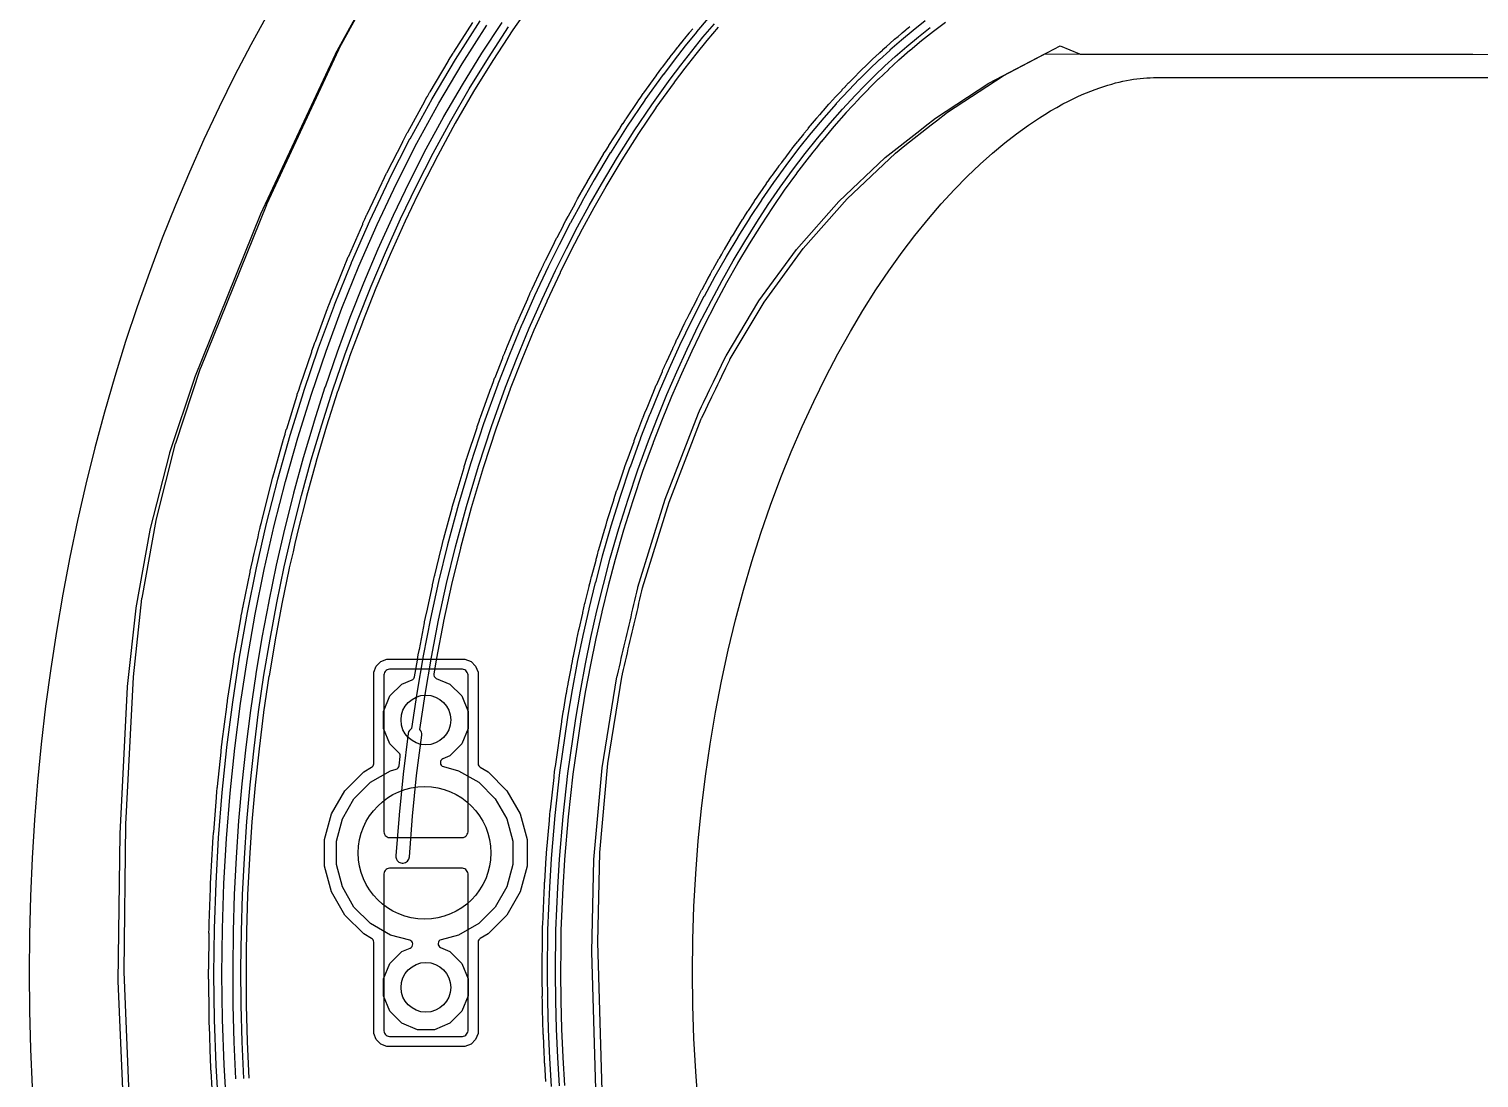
# Model space of a CAD drawing. Header units: millimetres. Extents: x -2 to 198, y 1 to 114.
# Drawn here: x -1.86 to 41.86, y 44.74 to 76.38 of the extents above; entities that cross this region are included whole.
import ezdxf

# ---------------------------------------------------------------- set-up
doc = ezdxf.new("R2010")
doc.units = ezdxf.units.MM

msp = doc.modelspace()

# ---------------------------------------------------------------- linework, layer by layer
at = {"layer": '16_copper'}
for points in [[(8.572, 77.761), (7.553, 75.912, 0.017061), (7.549, 75.905), (5.303, 71.085, 0.013167), (5.301, 71.079), (3.312, 66.148, 0.015526), (3.309, 66.14), (2.557, 63.881, 0.017866), (2.555, 63.872), (1.966, 61.564, 0.017869), (1.964, 61.555), (1.542, 59.211, 0.017874), (1.541, 59.203), (1.287, 56.834, 0.013846), (1.286, 56.827), (1.058, 52.394, 0.009825), (1.058, 52.389), (1.004, 47.95, 0.013473), (1.004, 47.943), (1.169, 43.99, 0.017111)], [(13.362, 77.257), (12.733, 76.357, 0.007291), (12.731, 76.354), (12.129, 75.435, 0.007064), (12.127, 75.432), (11.55, 74.495, 0.006851), (11.548, 74.492), (10.997, 73.54, 0.006643), (10.995, 73.537), (10.469, 72.569, 0.006431), (10.467, 72.566), (9.965, 71.585, 0.006231), (9.964, 71.582), (9.872, 71.39), (9.872, 71.39), (9.487, 70.588, 0.006046), (9.486, 70.585), (9.033, 69.58, 0.005878), (9.032, 69.577), (8.602, 68.561, 0.00576), (8.601, 68.559), (8.196, 67.534, 0.005668), (8.195, 67.531), (7.812, 66.497, 0.005575), (7.811, 66.494), (7.452, 65.452, 0.005487), (7.451, 65.449), (7.115, 64.399, 0.005389), (7.114, 64.396), (6.801, 63.339, 0.005304), (6.8, 63.336), (6.509, 62.273, 0.005221), (6.508, 62.27), (6.239, 61.2, 0.005136), (6.239, 61.198), (6.219, 61.113), (6.219, 61.113), (6.219, 61.113), (6.162, 60.863), (6.162, 60.863), (6.162, 60.863), (6.105, 60.613), (6.105, 60.613), (6.105, 60.613), (6.047, 60.363), (6.047, 60.363), (6.047, 60.363), (5.992, 60.122, 0.005086), (5.991, 60.12), (5.766, 59.04, 0.005027), (5.766, 59.037), (5.563, 57.952, 0.004977), (5.562, 57.95), (5.381, 56.862, 0.004922), (5.38, 56.859), (5.22, 55.767, 0.004882), (5.22, 55.764), (5.081, 54.669, 0.004827), (5.081, 54.667), (4.963, 53.569, 0.004792), (4.963, 53.567), (4.866, 52.467, 0.004758), (4.866, 52.465), (4.79, 51.363, 0.00474), (4.79, 51.361), (4.735, 50.258, 0.004741), (4.735, 50.256), (4.701, 49.152, 0.004739), (4.701, 49.15), (4.699, 48.961), (4.699, 48.961), (4.699, 48.961), (4.696, 48.711), (4.696, 48.711), (4.696, 48.711), (4.693, 48.461), (4.693, 48.461), (4.693, 48.461), (4.69, 48.211), (4.69, 48.211), (4.69, 48.211), (4.688, 48.046, 0.004731), (4.688, 48.044), (4.696, 46.94, 0.004738), (4.696, 46.938), (4.725, 45.834, 0.004741), (4.725, 45.832), (4.775, 44.729, 0.004745)], [(3.697, 43.898), (3.636, 44.946, 0.054794), (3.631, 44.974), (3.626, 45.109, 0.0058), (3.626, 45.112), (3.618, 45.247, 0.055003), (3.62, 45.275), (3.583, 46.324, 0.054793), (3.579, 46.352), (3.577, 46.487, 0.005789), (3.577, 46.49), (3.572, 46.626, 0.054845), (3.575, 46.653), (3.562, 47.703, 0.054754), (3.558, 47.73), (3.56, 47.866, 0.005788), (3.56, 47.869), (3.558, 48.004, 0.05481), (3.562, 48.031), (3.573, 49.081, 0.054734), (3.57, 49.109), (3.575, 49.244, 0.00577), (3.575, 49.247), (3.576, 49.383, 0.054728), (3.58, 49.41), (3.616, 50.455, 0.054766), (3.613, 50.483), (3.621, 50.618, 0.005787), (3.621, 50.621), (3.626, 50.757, 0.0548), (3.631, 50.784), (3.69, 51.828, 0.054841), (3.689, 51.856), (3.699, 51.99, 0.005814), (3.7, 51.993), (3.707, 52.129, 0.055019), (3.713, 52.156), (3.796, 53.198, 0.054907), (3.796, 53.226), (3.809, 53.361, 0.005837), (3.81, 53.363), (3.821, 53.499, 0.055303), (3.827, 53.526), (3.935, 54.566, 0.054999), (3.934, 54.594), (3.952, 54.728, 0.005883), (3.952, 54.731), (3.966, 54.865, 0.05557), (3.973, 54.892), (4.105, 55.93, 0.055205), (4.105, 55.959), (4.126, 56.092, 0.005945), (4.126, 56.095), (4.143, 56.229, 0.056071), (4.151, 56.256), (4.308, 57.29, 0.055409), (4.309, 57.319), (4.332, 57.451, 0.006023), (4.333, 57.454), (4.353, 57.588, 0.056693), (4.361, 57.615), (4.543, 58.645, 0.055629), (4.545, 58.674), (4.572, 58.806, 0.006107), (4.572, 58.809), (4.596, 58.941, 0.057326), (4.604, 58.968), (4.812, 59.994, 0.055845), (4.814, 60.023), (4.844, 60.154, 0.006188), (4.845, 60.157), (4.871, 60.288, 0.057935), (4.881, 60.316), (4.907, 60.432), (4.907, 60.432), (4.907, 60.432), (4.936, 60.557), (4.936, 60.557), (4.936, 60.557), (4.964, 60.682), (4.964, 60.682), (4.964, 60.682), (5.05, 61.057), (5.05, 61.057), (5.05, 61.057), (5.078, 61.182), (5.078, 61.182), (5.078, 61.182), (5.107, 61.307, 0.114923), (5.117, 61.365), (5.15, 61.495, 0.006281), (5.15, 61.498), (5.18, 61.629, 0.058478), (5.191, 61.656), (5.449, 62.671, 0.056406), (5.453, 62.7), (5.489, 62.829, 0.006399), (5.49, 62.832), (5.523, 62.962, 0.05881), (5.534, 62.989), (5.821, 64.006, 0.056819), (5.825, 64.035), (5.865, 64.163, 0.006552), (5.866, 64.166), (5.902, 64.294, 0.05928), (5.914, 64.321), (6.227, 65.331, 0.057224), (6.233, 65.36), (6.276, 65.486, 0.006697), (6.277, 65.489), (6.316, 65.616, 0.059697), (6.329, 65.643), (6.67, 66.645, 0.057559), (6.676, 66.674), (6.722, 66.799, 0.006826), (6.723, 66.802), (6.766, 66.928, 0.060058), (6.779, 66.954), (7.147, 67.947, 0.057841), (7.154, 67.976), (7.204, 68.099, 0.006949), (7.205, 68.102), (7.251, 68.226, 0.060391), (7.266, 68.253), (7.658, 69.228, 0.058232), (7.666, 69.257), (7.719, 69.378, 0.007076), (7.72, 69.381), (7.77, 69.504, 0.060805), (7.785, 69.53), (8.206, 70.494, 0.058703), (8.214, 70.523), (8.27, 70.643, 0.007281), (8.272, 70.646), (8.324, 70.767, 0.06135), (8.341, 70.792), (8.79, 71.746, 0.059407), (8.799, 71.775), (8.859, 71.892, 0.007559), (8.861, 71.896), (8.917, 72.014, 0.062113), (8.934, 72.04), (9.412, 72.979, 0.060242), (9.422, 73.009), (9.485, 73.124, 0.007885), (9.487, 73.127), (9.546, 73.244, 0.063061), (9.565, 73.269), (10.077, 74.202, 0.061085), (10.088, 74.231), (10.154, 74.343, 0.008208), (10.156, 74.347), (10.219, 74.461, 0.064017), (10.239, 74.486), (10.782, 75.402, 0.061876), (10.794, 75.431), (10.864, 75.541, 0.008536), (10.866, 75.544), (10.932, 75.656, 0.064916), (10.953, 75.68), (11.526, 76.576, 0.056983)], [(11.741, 76.629), (10.996, 75.464, 0.008533), (10.994, 75.461), (10.289, 74.271, 0.008211), (10.287, 74.268), (9.622, 73.056, 0.007876), (9.62, 73.052), (8.997, 71.828, 0.007553), (8.996, 71.825), (8.411, 70.583, 0.007273), (8.409, 70.58), (7.861, 69.322, 0.007076), (7.86, 69.319), (7.347, 68.047, 0.006943), (7.346, 68.044), (6.867, 66.751, 0.006832), (6.865, 66.748), (6.422, 65.442, 0.006697), (6.42, 65.439), (6.012, 64.122, 0.006552), (6.011, 64.119), (5.637, 62.793, 0.006399), (5.636, 62.79), (5.299, 61.463, 0.006275), (5.298, 61.46), (4.994, 60.125, 0.006188), (4.993, 60.122), (4.722, 58.78, 0.006101), (4.721, 58.777), (4.483, 57.43, 0.006023), (4.483, 57.427), (4.277, 56.074, 0.005945), (4.277, 56.071), (4.103, 54.713, 0.005877), (4.103, 54.71), (3.962, 53.349, 0.005837), (3.961, 53.347), (3.852, 51.983, 0.005802), (3.851, 51.98), (3.774, 50.614, 0.005781), (3.773, 50.611), (3.727, 49.244, 0.00577), (3.727, 49.241), (3.712, 47.869, 0.005781), (3.712, 47.866), (3.729, 46.493, 0.005789), (3.729, 46.491), (3.778, 45.119, 0.0058), (3.778, 45.116), (3.859, 43.746, 0.005814)], [(12.398, 76.579), (11.789, 75.651, 0.007064), (11.787, 75.648), (11.204, 74.701, 0.006851), (11.202, 74.699), (10.646, 73.737, 0.006638), (10.644, 73.734), (10.113, 72.757, 0.006436), (10.111, 72.754), (9.605, 71.763, 0.006231), (9.604, 71.761), (9.122, 70.758, 0.006046), (9.121, 70.755), (8.664, 69.741, 0.005878), (8.663, 69.738), (8.23, 68.714, 0.00576), (8.229, 68.711), (7.82, 67.677, 0.005668), (7.819, 67.675), (7.433, 66.632, 0.005575), (7.432, 66.629), (7.07, 65.579, 0.005487), (7.069, 65.576), (6.731, 64.518, 0.005389), (6.73, 64.515), (6.414, 63.449, 0.005304), (6.413, 63.447), (6.12, 62.375, 0.005221), (6.119, 62.372), (5.848, 61.294, 0.005136), (5.847, 61.292), (5.599, 60.208, 0.005086), (5.598, 60.206), (5.372, 59.118, 0.005021), (5.371, 59.115), (5.166, 58.023, 0.004983), (5.166, 58.02), (4.983, 56.924, 0.004922), (4.983, 56.921), (4.821, 55.821, 0.004882), (4.821, 55.819), (4.681, 54.716, 0.004827), (4.681, 54.714), (4.562, 53.608, 0.004792), (4.562, 53.606), (4.465, 52.498, 0.004758), (4.465, 52.496), (4.389, 51.387, 0.00474), (4.388, 51.385), (4.333, 50.274, 0.004741), (4.333, 50.272), (4.299, 49.161, 0.004739), (4.299, 49.159), (4.286, 48.047, 0.004731), (4.286, 48.045), (4.294, 46.933, 0.004745), (4.294, 46.931), (4.323, 45.82, 0.004734), (4.323, 45.817), (4.373, 44.707, 0.004745)], [(18.622, 76.703), (18.274, 76.291, 0.004652), (18.272, 76.289), (17.932, 75.871, 0.004567), (17.93, 75.869), (17.598, 75.444, 0.004457), (17.596, 75.442), (17.271, 75.012, 0.005999), (17.269, 75.009), (16.716, 74.239, 0.007355), (16.714, 74.236), (16.184, 73.45, 0.007026), (16.182, 73.447), (15.674, 72.646, 0.006704), (15.672, 72.643), (15.186, 71.829, 0.005711), (15.185, 71.826), (14.82, 71.183, 0.004846), (14.819, 71.181), (14.467, 70.53, 0.004708), (14.466, 70.528), (14.126, 69.871, 0.004587), (14.125, 69.869), (13.797, 69.206, 0.005121), (13.796, 69.204), (13.388, 68.334, 0.005706), (13.387, 68.331), (12.999, 67.452, 0.005623), (12.998, 67.449), (12.63, 66.562, 0.005556), (12.629, 66.559), (12.28, 65.664, 0.006335), (12.279, 65.661), (11.85, 64.47, 0.007066), (11.849, 64.467), (11.455, 63.265, 0.006903), (11.454, 63.262), (11.092, 62.049, 0.006757), (11.091, 62.046), (10.763, 60.824, 0.006282), (10.762, 60.821), (10.493, 59.713, 0.005811), (10.493, 59.71), (10.25, 58.596, 0.005667), (10.25, 58.593), (10.033, 57.474, 0.005527), (10.032, 57.471), (9.84, 56.347, 0.005627), (9.839, 56.345), (9.682, 55.281, 0.236408), (9.58, 55.13), (9.428, 53.905, 0.005781), (9.427, 53.9), (9.303, 52.672, 0.005763), (9.303, 52.667), (9.207, 51.436), (9.207, 51.401), (9.214, 51.366), (9.226, 51.333), (9.245, 51.302), (9.268, 51.275), (9.295, 51.252), (9.327, 51.235), (9.36, 51.224), (9.395, 51.218), (9.431, 51.219, 0.36142), (9.612, 51.405), (9.708, 52.633), (9.831, 53.857), (9.984, 55.08, 0.224804), (9.929, 55.245), (10.086, 56.307), (10.278, 57.428), (10.495, 58.544), (10.737, 59.656), (11.004, 60.761), (11.332, 61.979), (11.693, 63.189), (12.086, 64.387), (12.514, 65.574), (12.861, 66.467), (13.228, 67.352), (13.615, 68.229), (14.022, 69.097), (14.349, 69.757), (14.687, 70.412), (15.038, 71.061), (15.402, 71.702), (15.886, 72.514), (16.392, 73.311), (16.92, 74.095), (17.472, 74.862), (17.795, 75.291), (18.127, 75.714), (18.466, 76.131), (18.812, 76.541)], [(25.166, 76.622), (24.805, 76.338, 0.006427), (24.802, 76.336), (24.448, 76.042, 0.006159), (24.446, 76.04), (24.099, 75.738, 0.005692), (24.097, 75.736), (23.783, 75.449, 0.005289), (23.781, 75.448), (23.473, 75.155, 0.005123), (23.471, 75.153), (23.17, 74.853, 0.004954), (23.168, 74.852), (22.872, 74.546, 0.005571), (22.87, 74.544), (22.486, 74.13, 0.006129), (22.484, 74.127), (22.11, 73.703, 0.006045), (22.108, 73.701), (21.724, 73.244, 0.006076), (21.722, 73.242), (21.349, 72.776, 0.006124), (21.348, 72.773), (20.963, 72.267, 0.006077), (20.961, 72.265), (20.589, 71.75, 0.005818), (20.588, 71.747), (20.228, 71.224, 0.005549), (20.226, 71.221), (19.878, 70.69, 0.005507), (19.876, 70.688), (19.513, 70.106, 0.005509), (19.512, 70.104), (19.162, 69.515, 0.005304), (19.161, 69.512), (18.823, 68.916, 0.005097), (18.822, 68.914), (18.497, 68.311, 0.005401), (18.496, 68.308), (18.121, 67.575, 0.005711), (18.119, 67.573), (17.761, 66.832, 0.005318), (17.76, 66.829), (17.447, 66.143, 0.004992), (17.446, 66.141), (17.146, 65.449, 0.004924), (17.145, 65.446), (16.859, 64.749, 0.004853), (16.858, 64.746), (16.586, 64.043, 0.005354), (16.585, 64.04), (16.266, 63.163, 0.005819), (16.265, 63.16), (15.967, 62.276, 0.005724), (15.966, 62.273), (15.689, 61.382, 0.005624), (15.688, 61.379), (15.43, 60.482, 0.005199), (15.43, 60.48), (15.22, 59.686, 0.00474), (15.219, 59.684), (15.024, 58.886, 0.004628), (15.024, 58.884), (14.843, 58.083, 0.004514), (14.843, 58.081), (14.677, 57.276, 0.004465), (14.677, 57.274), (14.522, 56.448, 0.00445), (14.522, 56.446), (14.382, 55.618, 0.006565), (14.381, 55.615), (14.144, 53.951, 0.007649), (14.144, 53.948), (14, 52.654, 0.006651), (14, 52.65), (13.891, 51.353, 0.005527), (13.89, 51.35), (13.837, 50.495, 0.0044), (13.837, 50.492), (13.78, 49.206, 0.008866), (13.78, 49.202), (13.769, 47.917, 0.00445), (13.769, 47.914), (13.776, 47.057, 0.004444), (13.776, 47.055), (13.799, 46.197, 0.004415), (13.799, 46.195), (13.837, 45.339, 0.004406), (13.837, 45.336), (13.89, 44.481, 0.005521)], [(25.774, 76.573), (25.414, 76.305, 0.006688), (25.411, 76.303), (25.058, 76.025, 0.006427), (25.055, 76.023), (24.709, 75.736, 0.006163), (24.706, 75.734), (24.367, 75.437, 0.005688), (24.365, 75.436), (24.057, 75.155, 0.005289), (24.055, 75.153), (23.754, 74.866, 0.005123), (23.752, 74.864), (23.456, 74.571, 0.004954), (23.454, 74.569), (23.164, 74.27, 0.005571), (23.162, 74.268), (22.784, 73.86, 0.006129), (22.782, 73.857), (22.415, 73.441, 0.006045), (22.413, 73.438), (22.035, 72.989, 0.006076), (22.033, 72.987), (21.975, 72.913), (21.974, 72.913), (21.974, 72.913), (21.875, 72.788), (21.875, 72.788), (21.875, 72.788), (21.775, 72.663), (21.775, 72.663), (21.775, 72.663), (21.675, 72.538, 0.031214), (21.665, 72.526), (21.286, 72.028, 0.006077), (21.285, 72.025), (20.918, 71.518, 0.005818), (20.916, 71.516), (20.562, 70.999, 0.005549), (20.56, 70.997), (20.217, 70.473, 0.005507), (20.215, 70.471), (19.857, 69.897, 0.005509), (19.856, 69.895), (19.51, 69.313, 0.005304), (19.509, 69.311), (19.175, 68.721, 0.005097), (19.174, 68.719), (18.853, 68.124, 0.005401), (18.852, 68.121), (18.481, 67.396, 0.005711), (18.48, 67.394), (18.357, 67.14), (18.357, 67.14), (18.357, 67.14), (18.126, 66.66, 0.005318), (18.125, 66.658), (17.815, 65.98, 0.004992), (17.813, 65.977), (17.517, 65.292, 0.004924), (17.516, 65.29), (17.233, 64.599, 0.004853), (17.232, 64.597), (16.962, 63.902, 0.005354), (16.961, 63.899), (16.646, 63.03, 0.005819), (16.645, 63.027), (16.35, 62.152, 0.005724), (16.349, 62.149), (16.074, 61.267, 0.005624), (16.074, 61.264), (15.818, 60.375, 0.005199), (15.818, 60.373), (15.61, 59.587, 0.00474), (15.609, 59.584), (15.416, 58.794, 0.004628), (15.415, 58.792), (15.237, 57.998, 0.004514), (15.236, 57.996), (15.072, 57.199, 0.004465), (15.072, 57.197), (14.918, 56.378, 0.00445), (14.918, 56.375), (14.779, 55.556, 0.006565), (14.779, 55.553), (14.544, 53.901, 0.007649), (14.543, 53.897), (14.401, 52.615, 0.006651), (14.4, 52.611), (14.292, 51.324, 0.005527), (14.292, 51.321), (14.239, 50.473, 0.0044), (14.239, 50.471), (14.182, 49.196, 0.008866), (14.182, 49.191), (14.181, 49.086), (14.181, 49.086), (14.181, 49.086), (14.18, 48.961), (14.18, 48.961), (14.18, 48.961), (14.179, 48.836), (14.179, 48.836), (14.179, 48.836), (14.178, 48.711), (14.178, 48.711), (14.178, 48.711), (14.177, 48.586), (14.177, 48.586), (14.177, 48.586), (14.176, 48.461), (14.176, 48.461), (14.176, 48.461), (14.175, 48.336), (14.175, 48.336), (14.175, 48.336), (14.174, 48.211), (14.174, 48.211), (14.174, 48.211), (14.172, 48.086), (14.172, 48.086), (14.172, 48.086), (14.171, 47.961, 0.089209), (14.171, 47.914), (14.179, 47.064, 0.004444), (14.179, 47.062), (14.201, 46.212, 0.004415), (14.201, 46.21), (14.239, 45.36, 0.004406), (14.239, 45.358), (14.292, 44.51, 0.005521)], [(18.926, 76.44), (18.584, 76.034, 0.004652), (18.582, 76.032), (18.246, 75.62, 0.004562), (18.245, 75.618), (17.917, 75.199, 0.004467), (17.915, 75.197), (17.595, 74.773, 0.005994), (17.593, 74.771), (17.047, 74.009, 0.007355), (17.044, 74.006), (16.521, 73.229, 0.007021), (16.519, 73.227), (16.017, 72.435, 0.00671), (16.015, 72.432), (15.534, 71.626, 0.005711), (15.533, 71.624), (15.172, 70.988, 0.004846), (15.171, 70.986), (14.822, 70.342, 0.004714), (14.821, 70.34), (14.485, 69.69, 0.004581), (14.484, 69.688), (14.16, 69.032, 0.005121), (14.159, 69.029), (13.754, 68.167, 0.005706), (13.753, 68.165), (13.369, 67.294, 0.005623), (13.368, 67.291), (13.003, 66.412, 0.005556), (13.002, 66.409), (12.657, 65.522, 0.006335), (12.656, 65.519), (12.231, 64.339, 0.007066), (12.23, 64.336), (11.839, 63.145, 0.006903), (11.838, 63.141), (11.479, 61.94, 0.006757), (11.478, 61.936), (11.152, 60.725, 0.006282), (11.152, 60.722), (10.886, 59.623, 0.005811), (10.885, 59.62), (10.644, 58.515, 0.005667), (10.644, 58.512), (10.428, 57.402, 0.005527), (10.428, 57.399), (10.347, 56.927, 0.350271), (10.422, 56.79), (10.835, 56.619), (11.195, 56.26), (11.389, 55.79), (11.389, 55.282), (11.195, 54.813), (10.835, 54.453), (10.624, 54.366, 0.71659), (10.639, 54.13), (11.098, 54.006), (11.705, 53.656), (12.2, 53.161), (12.551, 52.554), (12.732, 51.878), (12.732, 51.177), (12.551, 50.501), (12.2, 49.894), (11.705, 49.399), (11.098, 49.048), (10.57, 48.907, 0.71659), (10.555, 48.671), (10.835, 48.554), (11.195, 48.195), (11.389, 47.725), (11.389, 47.217), (11.195, 46.748), (10.835, 46.388), (10.366, 46.194), (9.858, 46.194), (9.388, 46.388), (9.029, 46.748), (8.834, 47.217), (8.834, 47.725), (9.029, 48.195), (9.388, 48.554), (9.637, 48.657, 0.71659), (9.622, 48.894), (9.045, 49.048), (8.438, 49.399), (7.943, 49.894), (7.593, 50.501), (7.411, 51.177), (7.411, 51.878), (7.593, 52.554), (7.943, 53.161), (8.438, 53.656), (9.045, 54.006), (9.214, 54.052, 0.30528), (9.306, 54.157), (9.34, 54.433, 0.231307), (9.304, 54.537), (9.029, 54.813), (8.834, 55.282), (8.834, 55.79), (9.029, 56.26), (9.388, 56.619), (9.694, 56.746, 0.257617), (9.769, 56.84), (9.855, 57.338, 0.053203), (9.856, 57.365), (9.882, 57.499, 0.005528), (9.883, 57.501), (9.906, 57.637, 0.052844), (9.914, 57.662), (10.069, 58.464, 0.054278), (10.072, 58.492), (10.1, 58.624, 0.005667), (10.101, 58.627), (10.127, 58.761, 0.053966), (10.136, 58.786), (10.31, 59.585, 0.054837), (10.312, 59.613), (10.344, 59.744, 0.005818), (10.345, 59.747), (10.374, 59.88, 0.055048), (10.383, 59.906), (10.576, 60.701, 0.0561), (10.579, 60.729), (10.614, 60.859, 0.00629), (10.615, 60.862), (10.646, 60.992, 0.058493), (10.657, 61.019), (10.902, 61.931, 0.057351), (10.906, 61.96), (10.944, 62.088, 0.006757), (10.945, 62.091), (10.98, 62.219, 0.059839), (10.992, 62.246), (11.262, 63.152, 0.057751), (11.267, 63.181), (11.308, 63.307, 0.006909), (11.309, 63.311), (11.347, 63.438, 0.060302), (11.36, 63.465), (11.655, 64.362, 0.058154), (11.66, 64.392), (11.705, 64.517, 0.00706), (11.706, 64.52), (11.748, 64.646, 0.060738), (11.761, 64.672), (12.081, 65.561, 0.056244), (12.088, 65.589), (12.136, 65.714, 0.006341), (12.137, 65.717), (12.183, 65.843, 0.058635), (12.196, 65.869), (12.428, 66.464, 0.053455), (12.435, 66.49), (12.487, 66.616, 0.005564), (12.488, 66.619), (12.538, 66.746, 0.053077), (12.551, 66.769), (12.795, 67.359, 0.054027), (12.803, 67.385), (12.858, 67.509, 0.005623), (12.859, 67.512), (12.911, 67.638, 0.053583), (12.925, 67.661), (13.182, 68.245, 0.05454), (13.191, 68.272), (13.248, 68.394, 0.005706), (13.249, 68.397), (13.304, 68.522, 0.054236), (13.319, 68.545), (13.589, 69.122, 0.050096), (13.598, 69.146), (13.659, 69.27, 0.005127), (13.66, 69.272), (13.719, 69.398, 0.04956), (13.732, 69.419), (13.916, 69.791, 0.045732), (13.924, 69.813), (13.989, 69.938, 0.004587), (13.99, 69.94), (14.053, 70.067, 0.045166), (14.065, 70.086), (14.256, 70.454, 0.046771), (14.264, 70.476), (14.331, 70.6, 0.004714), (14.332, 70.602), (14.397, 70.727, 0.046251), (14.41, 70.746), (14.608, 71.111, 0.047852), (14.617, 71.133), (14.686, 71.255, 0.004846), (14.687, 71.257), (14.754, 71.38, 0.04734), (14.767, 71.399), (14.973, 71.761, 0.054553), (14.984, 71.787), (15.053, 71.903, 0.005711), (15.054, 71.906), (15.122, 72.024, 0.054285), (15.138, 72.046), (15.459, 72.584, 0.057242), (15.471, 72.61), (15.543, 72.723, 0.00671), (15.544, 72.726), (15.613, 72.84, 0.05969), (15.631, 72.863), (15.968, 73.393, 0.058039), (15.98, 73.42), (16.054, 73.53, 0.007026), (16.056, 73.533), (16.127, 73.645, 0.060663), (16.147, 73.668), (16.499, 74.189, 0.058918), (16.512, 74.216), (16.589, 74.323, 0.007364), (16.591, 74.326), (16.665, 74.435, 0.061588), (16.686, 74.458), (17.052, 74.967, 0.055329), (17.065, 74.992), (17.147, 75.1, 0.005999), (17.148, 75.102), (17.227, 75.212, 0.056525), (17.247, 75.232), (17.377, 75.404, 0.044721), (17.388, 75.424), (17.475, 75.535, 0.00447), (17.477, 75.537), (17.562, 75.65, 0.044112), (17.578, 75.666), (17.71, 75.835, 0.045554), (17.723, 75.855), (17.811, 75.964, 0.004567), (17.813, 75.966), (17.9, 76.077, 0.044982), (17.916, 76.093), (18.052, 76.259, 0.046307), (18.064, 76.279), (18.155, 76.387, 0.004665)], [(13.728, 44.632), (13.695, 45.165, 0.044218), (13.691, 45.187), (13.685, 45.328, 0.0044), (13.685, 45.331), (13.676, 45.473, 0.043608), (13.678, 45.494), (13.654, 46.026, 0.044366), (13.651, 46.048), (13.647, 46.19, 0.004415), (13.647, 46.192), (13.64, 46.334, 0.043689), (13.642, 46.356), (13.628, 46.888, 0.044586), (13.625, 46.911), (13.624, 47.052, 0.004444), (13.624, 47.054), (13.62, 47.196, 0.043925), (13.622, 47.218), (13.618, 47.751, 0.044703), (13.615, 47.773), (13.615, 47.834, 0.147944), (13.616, 47.917), (13.615, 48.059, 0.052051), (13.618, 48.084), (13.619, 48.209), (13.619, 48.209), (13.619, 48.209), (13.62, 48.334), (13.62, 48.334), (13.62, 48.334), (13.621, 48.459), (13.621, 48.459), (13.621, 48.459), (13.622, 48.584), (13.622, 48.584), (13.622, 48.584), (13.623, 48.709), (13.623, 48.709), (13.623, 48.709), (13.624, 48.834), (13.624, 48.834), (13.624, 48.834), (13.625, 48.959), (13.625, 48.959), (13.625, 48.959), (13.626, 49.045, 0.063098), (13.622, 49.077), (13.628, 49.206, 0.008866), (13.628, 49.21), (13.629, 49.334, 0.074631), (13.635, 49.371), (13.678, 50.337, 0.044248), (13.676, 50.359), (13.685, 50.501, 0.004406), (13.685, 50.503), (13.691, 50.645, 0.043547), (13.695, 50.666), (13.728, 51.199, 0.053234), (13.727, 51.226), (13.738, 51.362, 0.005527), (13.739, 51.364), (13.747, 51.501, 0.052831), (13.752, 51.527), (13.835, 52.503, 0.057096), (13.833, 52.533), (13.848, 52.665, 0.006657), (13.848, 52.669), (13.86, 52.801, 0.059557), (13.866, 52.83), (13.975, 53.806, 0.059668), (13.974, 53.837), (13.993, 53.967, 0.007655), (13.993, 53.971), (14.008, 54.101, 0.062435), (14.016, 54.131), (14.208, 55.477, 0.056846), (14.208, 55.506), (14.23, 55.638, 0.006565), (14.231, 55.641), (14.25, 55.773, 0.059334), (14.258, 55.802), (14.344, 56.311, 0.044626), (14.346, 56.334), (14.372, 56.473, 0.00445), (14.372, 56.475), (14.396, 56.615, 0.044009), (14.402, 56.636), (14.497, 57.143, 0.044682), (14.499, 57.165), (14.527, 57.303, 0.004465), (14.528, 57.306), (14.554, 57.445, 0.044164), (14.561, 57.466), (14.661, 57.952, 0.045157), (14.663, 57.975), (14.694, 58.113, 0.00452), (14.694, 58.115), (14.723, 58.254, 0.044534), (14.73, 58.275), (14.839, 58.759, 0.046075), (14.842, 58.782), (14.875, 58.919, 0.004635), (14.876, 58.921), (14.907, 59.059, 0.045522), (14.915, 59.08), (15.033, 59.562, 0.047074), (15.036, 59.586), (15.071, 59.721, 0.004752), (15.072, 59.724), (15.105, 59.86, 0.046488), (15.114, 59.882), (15.241, 60.362, 0.050632), (15.245, 60.388), (15.283, 60.52, 0.005199), (15.284, 60.523), (15.319, 60.657, 0.050157), (15.329, 60.68), (15.497, 61.266, 0.053969), (15.502, 61.293), (15.542, 61.423, 0.00563), (15.543, 61.426), (15.58, 61.557, 0.053623), (15.591, 61.581), (15.773, 62.164, 0.054591), (15.778, 62.192), (15.821, 62.32, 0.005724), (15.822, 62.323), (15.863, 62.453, 0.054379), (15.874, 62.477), (16.069, 63.056, 0.054874), (16.075, 63.084), (16.121, 63.211, 0.005833), (16.122, 63.213), (16.166, 63.342, 0.055176), (16.178, 63.367), (16.386, 63.94, 0.051863), (16.392, 63.966), (16.442, 64.094, 0.005354), (16.443, 64.096), (16.49, 64.226, 0.051475), (16.502, 64.249), (16.657, 64.65, 0.047896), (16.664, 64.674), (16.716, 64.803, 0.004858), (16.717, 64.805), (16.768, 64.936, 0.047362), (16.779, 64.956), (16.943, 65.354, 0.048551), (16.949, 65.378), (17.005, 65.506, 0.00493), (17.006, 65.508), (17.059, 65.637, 0.047982), (17.071, 65.658), (17.242, 66.053, 0.049057), (17.249, 66.077), (17.306, 66.203, 0.004994), (17.308, 66.205), (17.363, 66.333, 0.048604), (17.376, 66.354), (17.555, 66.745, 0.051627), (17.563, 66.771), (17.622, 66.894, 0.005318), (17.624, 66.896), (17.681, 67.022, 0.051168), (17.695, 67.043), (17.912, 67.494, 0.054578), (17.921, 67.52), (17.983, 67.641, 0.005711), (17.984, 67.643), (18.044, 67.766, 0.054242), (18.059, 67.788), (18.286, 68.234, 0.052237), (18.296, 68.259), (18.361, 68.379, 0.005407), (18.362, 68.381), (18.425, 68.504, 0.051878), (18.439, 68.525), (18.611, 68.844, 0.049931), (18.621, 68.867), (18.689, 68.987, 0.005102), (18.69, 68.99), (18.756, 69.112, 0.049431), (18.77, 69.132), (18.948, 69.447, 0.051503), (18.959, 69.471), (19.029, 69.589, 0.005315), (19.03, 69.591), (19.098, 69.711, 0.051068), (19.114, 69.732), (19.298, 70.043, 0.053135), (19.31, 70.068), (19.382, 70.183, 0.005509), (19.383, 70.186), (19.453, 70.303, 0.052711), (19.47, 70.324), (19.661, 70.631, 0.053079), (19.673, 70.656), (19.748, 70.77, 0.005512), (19.749, 70.772), (19.822, 70.888, 0.052711), (19.839, 70.909), (20.01, 71.17, 0.053453), (20.022, 71.194), (20.099, 71.306, 0.005563), (20.101, 71.309), (20.176, 71.423, 0.053077), (20.193, 71.443), (20.371, 71.701, 0.054869), (20.384, 71.726), (20.463, 71.835, 0.005818), (20.465, 71.838), (20.542, 71.95, 0.055093), (20.56, 71.97), (20.744, 72.224, 0.055562), (20.757, 72.249), (20.839, 72.356, 0.006082), (20.841, 72.358), (20.919, 72.467, 0.057156), (20.939, 72.488), (21.129, 72.737, 0.0557), (21.143, 72.762), (21.227, 72.867, 0.006136), (21.229, 72.87), (21.311, 72.977, 0.057442), (21.331, 72.997), (21.502, 73.211, 0.055541), (21.518, 73.235), (21.604, 73.338, 0.106043), (21.639, 73.382), (21.69, 73.446, 0.057114), (21.711, 73.465), (21.887, 73.676, 0.055465), (21.903, 73.699), (21.992, 73.8, 0.006045), (21.994, 73.803), (22.081, 73.906, 0.056871), (22.102, 73.925), (22.263, 74.108, 0.055694), (22.279, 74.131), (22.371, 74.23, 0.006133), (22.373, 74.232), (22.462, 74.333, 0.057485), (22.483, 74.351), (22.649, 74.53, 0.053607), (22.665, 74.552), (22.76, 74.649, 0.005579), (22.761, 74.651), (22.854, 74.752, 0.053141), (22.875, 74.768), (22.946, 74.841, 0.048712), (22.961, 74.861), (23.059, 74.959, 0.004959), (23.061, 74.961), (23.158, 75.061, 0.048311), (23.177, 75.076), (23.249, 75.147, 0.05007), (23.265, 75.167), (23.365, 75.262, 0.005127), (23.367, 75.264), (23.465, 75.362, 0.049578), (23.485, 75.377), (23.559, 75.446, 0.051452), (23.576, 75.467), (23.677, 75.559, 0.005289), (23.679, 75.561), (23.779, 75.656, 0.050937), (23.8, 75.671), (23.875, 75.74, 0.054534), (23.893, 75.761), (23.995, 75.85, 0.005702), (23.997, 75.852), (24.098, 75.943, 0.054097), (24.12, 75.959), (24.224, 76.049, 0.055794), (24.244, 76.07), (24.347, 76.156, 0.006168), (24.349, 76.158), (24.451, 76.246, 0.057745), (24.475, 76.262), (24.581, 76.351, 0.056498), (24.601, 76.372), (24.707, 76.455, 0.006427)], [(15.453, 43.312), (15.294, 48.833), (15.353, 51.535), (15.598, 54.226), (16.03, 56.892, 0.077522), (16.039, 56.932), (16.068, 57.057), (16.068, 57.057), (16.068, 57.057), (16.097, 57.182), (16.097, 57.182), (16.097, 57.182), (16.127, 57.307), (16.127, 57.307), (16.127, 57.307), (16.156, 57.432), (16.156, 57.432), (16.156, 57.432), (16.185, 57.557), (16.185, 57.557), (16.185, 57.557), (16.214, 57.682), (16.214, 57.682), (16.214, 57.682), (16.244, 57.807), (16.244, 57.807), (16.244, 57.807), (16.273, 57.932), (16.273, 57.932), (16.273, 57.932), (16.302, 58.057), (16.302, 58.057), (16.302, 58.057), (16.331, 58.182), (16.331, 58.182), (16.331, 58.182), (16.361, 58.307), (16.361, 58.307), (16.361, 58.307), (16.39, 58.432), (16.39, 58.432), (16.39, 58.432), (16.419, 58.557), (16.419, 58.557), (16.419, 58.557), (16.448, 58.682), (16.448, 58.682), (16.448, 58.682), (16.477, 58.807), (16.477, 58.807), (16.477, 58.807), (16.507, 58.932), (16.507, 58.932), (16.507, 58.932), (16.536, 59.057), (16.536, 59.057), (16.536, 59.057), (16.565, 59.182), (16.565, 59.182), (16.565, 59.182), (16.594, 59.307), (16.594, 59.307), (16.594, 59.307), (16.624, 59.432), (16.624, 59.432), (16.624, 59.432), (16.645, 59.523), (17.441, 62.104), (18.414, 64.623, 0.068307), (18.43, 64.655), (18.55, 64.905), (18.55, 64.905), (18.55, 64.905), (18.61, 65.03), (18.61, 65.03), (18.61, 65.03), (18.731, 65.28), (18.731, 65.28), (18.731, 65.28), (18.851, 65.53), (18.851, 65.53), (18.851, 65.53), (18.911, 65.655), (18.911, 65.655), (18.911, 65.655), (18.971, 65.78), (18.971, 65.78), (18.971, 65.78), (19.032, 65.905), (19.032, 65.905), (19.032, 65.905), (19.152, 66.155), (19.152, 66.155), (19.152, 66.155), (19.212, 66.28), (19.212, 66.28), (19.212, 66.28), (19.272, 66.405, 0.046386), (19.283, 66.427), (20.311, 68.143), (21.491, 69.759), (22.813, 71.261), (24.266, 72.636), (24.552, 72.862), (24.552, 72.862), (24.552, 72.862), (25.346, 73.487), (25.346, 73.487), (25.505, 73.612), (25.505, 73.612), (25.505, 73.612), (25.837, 73.874), (27.515, 74.964), (29.238, 75.872), (29.814, 75.632, 0.099025), (29.862, 75.622), (83.041, 75.577, 0.415605)]]:
    msp.add_lwpolyline(points, format="xyb", dxfattribs=at)
for points in [[(4.108, 43.762), (4.028, 45.129), (3.979, 46.498), (3.962, 47.867), (3.977, 49.237), (4.023, 50.601), (4.101, 51.964), (4.21, 53.325), (4.351, 54.683), (4.525, 56.038), (4.73, 57.388), (4.967, 58.732), (5.238, 60.071), (5.541, 61.403), (5.878, 62.726), (6.251, 64.05), (6.659, 65.363), (7.102, 66.666), (7.58, 67.955), (8.091, 69.224), (8.638, 70.478), (9.221, 71.717), (9.842, 72.937), (10.505, 74.146), (11.207, 75.331), (11.95, 76.493)], [(4.623, 44.719), (4.573, 45.827), (4.544, 46.936), (4.536, 48.046), (4.549, 49.155), (4.583, 50.263), (4.638, 51.371), (4.714, 52.478), (4.811, 53.583), (4.929, 54.686), (5.069, 55.786), (5.23, 56.884), (5.412, 57.978), (5.617, 59.068), (5.843, 60.154), (6.091, 61.234), (6.361, 62.31), (6.654, 63.38), (6.969, 64.443), (7.307, 65.499), (7.668, 66.547), (8.053, 67.587), (8.461, 68.618), (8.892, 69.639), (9.348, 70.651), (9.828, 71.651), (10.333, 72.639), (10.863, 73.613), (11.418, 74.572), (11.999, 75.515), (12.606, 76.441)], [(14.14, 44.498), (14.087, 45.351), (14.049, 46.205), (14.026, 47.06), (14.019, 47.915), (14.03, 49.197), (14.087, 50.48), (14.14, 51.333), (14.249, 52.628), (14.392, 53.918), (14.628, 55.578), (14.768, 56.403), (14.922, 57.227), (15.088, 58.029), (15.267, 58.828), (15.462, 59.623), (15.671, 60.414), (15.928, 61.309), (16.205, 62.198), (16.502, 63.079), (16.819, 63.954), (17.091, 64.655), (17.376, 65.35), (17.675, 66.04), (17.987, 66.724), (18.344, 67.463), (18.718, 68.193), (19.041, 68.794), (19.378, 69.388), (19.726, 69.975), (20.088, 70.554), (20.434, 71.083), (20.793, 71.605), (21.163, 72.117), (21.546, 72.621), (21.916, 73.085), (22.298, 73.539), (22.67, 73.961), (23.053, 74.374), (23.346, 74.677), (23.646, 74.974), (23.952, 75.266), (24.264, 75.55), (24.609, 75.851), (24.961, 76.142), (25.32, 76.425)]]:
    msp.add_lwpolyline(points, dxfattribs=at)
at = {"layer": '1_copper'}
for points in [[(8.394, 77.472), (7.375, 75.623, 0.017061), (7.371, 75.616), (5.125, 70.796, 0.013167), (5.123, 70.79), (3.134, 65.859, 0.015526), (3.131, 65.851), (2.379, 63.592, 0.017866), (2.377, 63.583), (1.788, 61.275, 0.017869), (1.786, 61.266), (1.364, 58.922, 0.017874), (1.363, 58.914), (1.109, 56.545, 0.013846), (1.108, 56.538), (0.88, 52.105, 0.009825), (0.88, 52.1), (0.826, 47.661, 0.013473), (0.826, 47.654), (0.991, 43.701, 0.017111)], [(15.275, 43.023), (15.116, 48.544), (15.176, 51.324), (15.429, 54.091), (15.873, 56.834, 0.110402), (15.886, 56.893), (15.916, 57.018), (15.916, 57.018), (15.916, 57.018), (15.945, 57.143), (15.945, 57.143), (15.945, 57.143), (15.974, 57.268), (15.974, 57.268), (15.974, 57.268), (16.003, 57.393), (16.003, 57.393), (16.003, 57.393), (16.033, 57.518), (16.033, 57.518), (16.033, 57.518), (16.062, 57.643), (16.062, 57.643), (16.062, 57.643), (16.091, 57.768), (16.091, 57.768), (16.091, 57.768), (16.12, 57.893), (16.12, 57.893), (16.12, 57.893), (16.15, 58.018), (16.15, 58.018), (16.15, 58.018), (16.179, 58.143), (16.179, 58.143), (16.179, 58.143), (16.208, 58.268), (16.208, 58.268), (16.208, 58.268), (16.237, 58.393), (16.237, 58.393), (16.237, 58.393), (16.267, 58.518), (16.267, 58.518), (16.267, 58.518), (16.296, 58.643), (16.296, 58.643), (16.296, 58.643), (16.325, 58.768), (16.325, 58.768), (16.325, 58.768), (16.354, 58.893), (16.354, 58.893), (16.354, 58.893), (16.384, 59.018), (16.384, 59.018), (16.384, 59.018), (16.413, 59.143), (16.413, 59.143), (16.413, 59.143), (16.442, 59.268), (16.442, 59.268), (16.442, 59.268), (16.471, 59.393), (16.471, 59.393), (16.471, 59.393), (16.5, 59.518, 0.045502), (16.506, 59.54), (17.325, 62.196), (18.326, 64.787), (18.364, 64.866), (18.364, 64.866), (18.424, 64.991), (18.424, 64.991), (18.424, 64.991), (18.484, 65.116), (18.484, 65.116), (18.484, 65.116), (18.605, 65.366), (18.605, 65.366), (18.605, 65.366), (18.665, 65.491), (18.665, 65.491), (18.665, 65.491), (18.725, 65.616), (18.725, 65.616), (18.725, 65.616), (18.785, 65.741), (18.785, 65.741), (18.785, 65.741), (18.906, 65.991), (18.906, 65.991), (18.906, 65.991), (19.026, 66.241), (19.026, 66.241), (19.026, 66.241), (19.086, 66.366), (19.086, 66.366), (19.086, 66.366), (19.162, 66.523), (20.152, 68.176), (21.288, 69.731), (22.56, 71.177), (23.959, 72.501), (25.002, 73.323), (25.002, 73.323), (25.002, 73.323), (25.161, 73.448), (25.161, 73.448), (25.161, 73.448), (25.472, 73.693), (27.087, 74.742), (28.769, 75.628), (54.593, 75.607, 0.668486)]]:
    msp.add_lwpolyline(points, format="xyb", dxfattribs=at)
msp.add_lwpolyline([(8.934, 45.683), (8.752, 45.758), (8.612, 45.897), (8.537, 46.079), (8.537, 48.837, 0.267949), (8.474, 48.945), (8.236, 49.083), (7.667, 49.652), (7.265, 50.348), (7.057, 51.125), (7.057, 51.93), (7.265, 52.707), (7.667, 53.403), (8.236, 53.972), (8.474, 54.109, 0.267949), (8.537, 54.218), (8.537, 56.975), (8.612, 57.157), (8.752, 57.297), (8.934, 57.372), (11.29, 57.372), (11.472, 57.297), (11.611, 57.157), (11.686, 56.975), (11.686, 54.218, 0.267949), (11.749, 54.109), (11.987, 53.972), (12.556, 53.403), (12.958, 52.707), (13.166, 51.93), (13.166, 51.125), (12.958, 50.348), (12.556, 49.652), (11.987, 49.083), (11.749, 48.945, 0.267949), (11.686, 48.837), (11.686, 46.079), (11.611, 45.897), (11.472, 45.758), (11.29, 45.683)], format="xyb", close=True, dxfattribs=at)
for points in [[(11.247, 51.995), (11.281, 52.009), (11.313, 52.03), (11.339, 52.056), (11.36, 52.088), (11.374, 52.122), (11.382, 52.159), (11.382, 56.896), (11.374, 56.932), (11.36, 56.967), (11.339, 56.998), (11.313, 57.025), (11.281, 57.046), (11.247, 57.06), (11.21, 57.067), (9.013, 57.067), (8.977, 57.06), (8.942, 57.046), (8.911, 57.025), (8.884, 56.998), (8.863, 56.967), (8.849, 56.932), (8.842, 56.896), (8.842, 52.159), (8.849, 52.122), (8.863, 52.088), (8.884, 52.056), (8.911, 52.03), (8.942, 52.009), (8.977, 51.995), (9.013, 51.987), (11.21, 51.987)], [(11.247, 45.995), (11.281, 46.009), (11.313, 46.03), (11.339, 46.056), (11.36, 46.088), (11.374, 46.122), (11.382, 46.159), (11.382, 50.896), (11.374, 50.932), (11.36, 50.967), (11.339, 50.998), (11.313, 51.025), (11.281, 51.046), (11.247, 51.06), (11.21, 51.067), (9.013, 51.067), (8.977, 51.06), (8.942, 51.046), (8.911, 51.025), (8.884, 50.998), (8.863, 50.967), (8.849, 50.932), (8.842, 50.896), (8.842, 46.159), (8.849, 46.122), (8.863, 46.088), (8.884, 46.056), (8.911, 46.03), (8.942, 46.009), (8.977, 45.995), (9.013, 45.987), (11.21, 45.987)]]:
    msp.add_lwpolyline(points, close=True, dxfattribs=at)
at = {"layer": 'drills_PTH'}
for centre, radius in [((10.112, 55.536), 0.75), ((10.072, 51.527), 2), ((10.112, 47.471), 0.75)]:
    msp.add_circle(centre, radius, dxfattribs=at)
at = {"layer": 'outline'}
for points in [[(5.337, 76.819), (4.831, 75.898), (4.344, 74.966), (3.877, 74.024), (3.418, 73.049), (2.979, 72.064), (2.56, 71.071), (2.161, 70.07), (1.773, 69.039), (1.406, 68), (1.059, 66.954), (0.733, 65.902), (0.421, 64.824), (0.13, 63.741), (-0.14, 62.652), (-0.39, 61.558), (-0.623, 60.446), (-0.836, 59.329), (-1.028, 58.208), (-1.2, 57.085), (-1.353, 55.948), (-1.486, 54.808), (-1.598, 53.666), (-1.69, 52.523), (-1.762, 51.372), (-1.814, 50.221), (-1.845, 49.068), (-1.855, 47.915), (-1.855, 47.915), (-1.845, 46.763), (-1.814, 45.61), (-1.762, 44.459)], [(18.324, 43.941), (18.246, 44.931), (18.19, 45.923), (18.156, 46.919), (18.145, 47.915), (18.156, 48.912), (18.19, 49.908), (18.246, 50.9), (18.324, 51.89), (18.423, 52.865), (18.542, 53.837), (18.684, 54.806), (18.847, 55.772), (19.027, 56.711), (19.229, 57.645), (19.447, 58.554), (19.687, 59.456), (19.938, 60.315), (20.209, 61.167), (20.502, 62.012), (20.815, 62.85), (21.126, 63.623), (21.456, 64.388), (21.805, 65.145), (22.173, 65.892), (22.534, 66.581), (22.914, 67.26), (23.29, 67.893), (23.682, 68.514), (24.067, 69.086), (24.467, 69.646), (24.856, 70.156), (25.261, 70.653), (25.649, 71.102), (26.051, 71.539), (26.432, 71.927), (26.825, 72.302), (27.193, 72.631), (27.571, 72.947), (27.922, 73.219), (28.1, 73.351), (28.281, 73.48), (28.61, 73.7), (28.777, 73.806), (28.946, 73.908), (29.132, 74.016), (29.32, 74.119), (29.462, 74.194), (29.606, 74.265), (29.751, 74.334), (29.898, 74.4), (30.028, 74.456), (30.16, 74.509), (30.292, 74.56), (30.426, 74.607), (30.549, 74.648), (30.673, 74.687), (30.788, 74.72), (30.906, 74.752), (31.018, 74.781), (31.126, 74.805), (31.236, 74.828), (31.345, 74.848), (31.446, 74.864), (31.546, 74.878), (31.647, 74.89), (31.748, 74.899), (31.847, 74.907), (31.946, 74.912), (32.046, 74.915), (32.145, 74.915), (164.145, 74.915)]]:
    msp.add_lwpolyline(points, dxfattribs=at)

doc.saveas('drawing.dxf')
